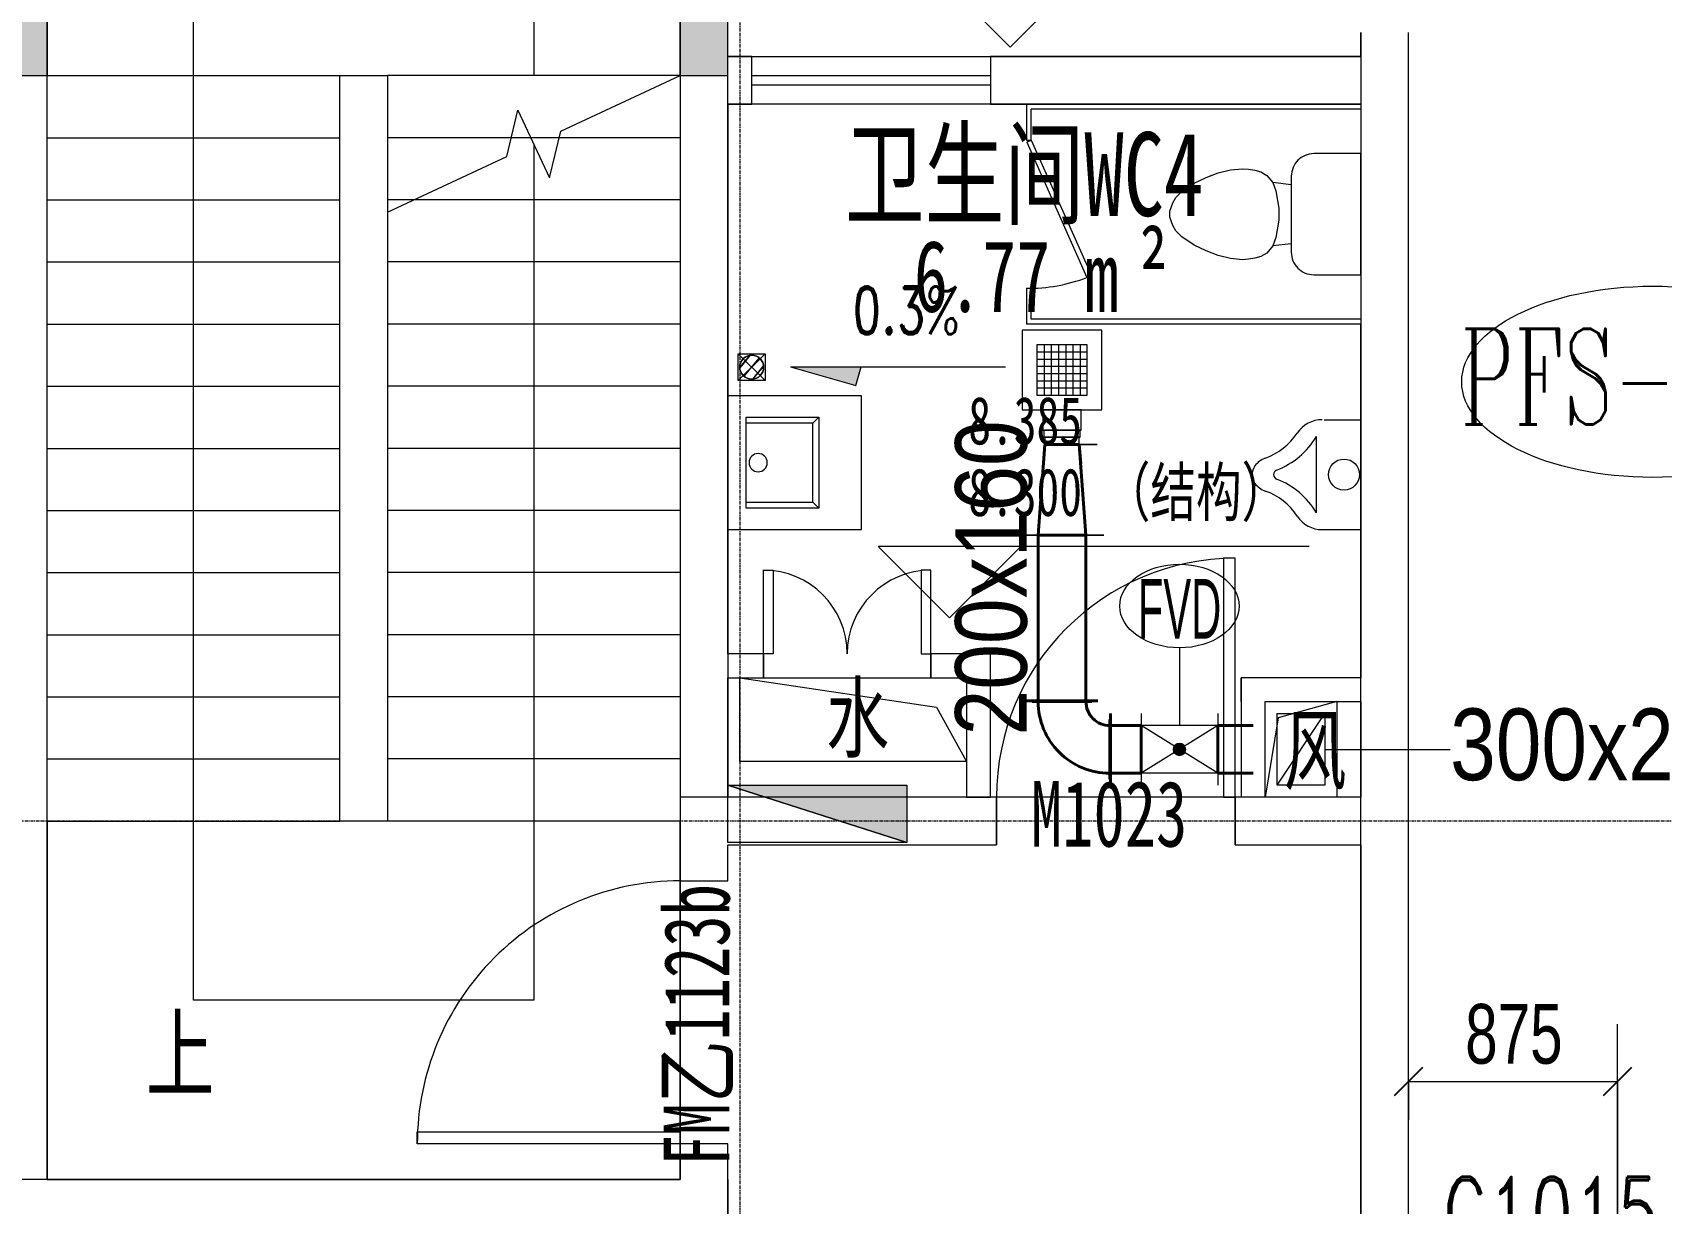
# Model space of a CAD drawing. Header units: millimetres. Extents: x 147619 to 200208, y -27981 to 8299.
# Drawn here: x 171039 to 177859, y -6250 to -1350 of the extents above; entities that cross this region are included whole.
import ezdxf

# ---------------------------------------------------------------- set-up
doc = ezdxf.new("R2010")
doc.units = ezdxf.units.MM
doc.linetypes.add('架空线', pattern=[3.97, 2.38, -1.59])
doc.linetypes.add('轴网线', pattern=[22.24, 12.7, -3.18, 3.18, -3.18])
for name, color, linetype, lineweight in [('0-1', 7, 'Continuous', 5), ('A-ANNO-DIMS', 7, 'Continuous', 5), ('A-ANNO-DIMS-100', 7, 'Continuous', 5), ('M-EQPM-IDEN', 7, 'Continuous', 5), ('M-HVAC-DUCT-IDEN', 7, 'Continuous', 5)]:
    doc.layers.add(name, color=color, linetype=linetype, lineweight=lineweight)
for name, color, linetype, lineweight, true_color in [('0-2', 7, 'Continuous', 5, 0x515151), ('A-ANNO-NOTE-1', 7, 'Continuous', 5, 0x515151), ('A-ANNO-NOTE-2', 7, 'Continuous', 5, 0x5151ff), ('A-ANNO-NOTE-3', 7, 'Continuous', 5, 0x888888), ('A-ANNO-NOTE-4', 7, 'Continuous', 5, 0xff8000), ('A-AREA-IDEN-1', 7, 'Continuous', 5, 0x515151), ('A-DETL-GENF-1', 7, 'Continuous', 5, 0xe1e1e1), ('A-DETL-GENF-2', 7, 'Continuous', 5, 0x515151), ('A-DETL-GENF-3', 7, 'Continuous', 5, 0x888888), ('A-DETL-GENF-4', 7, 'Continuous', 13, 0xff8000), ('A-DETL-GENF-5', 7, 'Continuous', 5, 0xff8000), ('A-DETL-MEDM-1', 7, 'Continuous', 5, 0x515151), ('A-DOOR-1', 7, 'Continuous', 5, 0x515151), ('A-DOOR-2', 7, 'Continuous', 5, 0x5151be), ('A-DOOR-IDEN-1', 7, 'Continuous', 5, 0x515151), ('A-FLOR-1', 7, 'Continuous', 5, 0x7f7f7f), ('A-GLAZ-2', 7, 'Continuous', 5, 0x515151), ('A-GLAZ-IDEN-1', 7, 'Continuous', 5, 0x515151), ('A-WALL-1', 7, 'Continuous', 5, 0x515151), ('G-ANNO-DIMS-1', 7, 'Continuous', 5, 0x515151), ('G-ANNO-DIMS-2', 7, 'Continuous', 5, 0x5151ff), ('I-WALL-1', 7, 'Continuous', 5, 0x515151), ('M-EQPM-1', 4, 'Continuous', 5, 0x00ffff), ('M-EQPM-IDEN-1', 3, 'Continuous', 5, 0x00ff00), ('M-HVAC-DUCT-1', 7, 'Continuous', 40, 0xff8000), ('M-HVAC-DUCT-2', 7, 'Continuous', 5, 0xff8000), ('M-HVAC-DUCT-3', 7, 'Continuous', 13, 0xff8000), ('M-HVAC-DUCT-ANNO-1', 7, 'Continuous', 5, 0xff8000), ('M-HVAC-DUCT-IDEN-1', 3, 'Continuous', 5, 0x00ff00), ('P-SANR-FIXT-1', 7, 'Continuous', 5, 0x515151), ('P-SANR-FIXT-2', 7, 'Continuous', 5, 0x5151ff), ('P-SANR-FIXT-HDLN-1', 7, 'Continuous', 5, 0x515151), ('S-GRID-1', 7, '轴网线', 5, 0x5151ff), ('S-STRS-1', 7, 'Continuous', 5, 0x515151), ('S-STRS-2', 7, '架空线', 5, 0x515151), ('S-STRS-ANNO-1', 7, 'Continuous', 5, 0x5151ff), ('S-STRS-IDEN-1', 7, 'Continuous', 5, 0x515151), ('S-STRS-MBND-1', 7, 'Continuous', 5, 0x515151)]:
    doc.layers.add(name, color=color, linetype=linetype, lineweight=lineweight, true_color=true_color)
doc.styles.add('Arial', font='arial.ttf', dxfattribs={"width": 0.7, "height": 250})
doc.styles.add('Arial Unicode MS', font='ARIALUNI.TTF', dxfattribs={"width": 0.5, "height": 250})
doc.styles.add('Complex', font='complex_.ttf', dxfattribs={"width": 0.6, "height": 400})
doc.styles.add('RomanD', font='romand__.ttf', dxfattribs={"width": 0.7, "height": 300})
doc.styles.add('RomanD_1', font='romand__.ttf', dxfattribs={"width": 0.7, "height": 200})
doc.styles.add('TJ_FangSong_Narrow_1', font='', dxfattribs={"height": 300})
doc.styles.add('仿宋', font='', dxfattribs={"width": 0.7, "height": 300})
doc.styles.add('仿宋_2', font='', dxfattribs={"width": 0.7, "height": 275})
doc.styles.add('仿宋_3', font='', dxfattribs={"width": 0.7, "height": 200})
doc.styles.add('黑体_1', font='', dxfattribs={"width": 0.7, "height": 300})
doc.styles.add('黑体_2', font='', dxfattribs={"width": 0.7, "height": 350})
doc.styles.get('TJ_FangSong_Narrow_1').set_extended_font_data('TJ_FangSong_Narrow')
doc.styles.get('仿宋').set_extended_font_data('FangSong')
doc.styles.get('仿宋_2').set_extended_font_data('FangSong')
doc.styles.get('仿宋_3').set_extended_font_data('FangSong')
doc.styles.get('黑体_1').set_extended_font_data('SimHei')
doc.styles.get('黑体_2').set_extended_font_data('SimHei')
doc.dimstyles.new('对角线-1_2_250_近', dxfattribs={"dimscale": 304.8, "dimtxt": 255.06485, "dimasz": 0.393701, "dimexe": 0.787402, "dimexo": 0.328084, "dimgap": 0, "dimtad": 1, "dimdec": 0, "dimzin": 0, "dimdsep": 46, "dimtxsty": 'Arial', "dimblk1": 'OBLIQUE', "dimblk2": 'OBLIQUE', "dimsah": 1, "dimcen": 0.09, "dimazin": 0, "dimtfac": 1, "dimtdec": 4, "dimtix": 1, "dimtmove": 0, "dimatfit": 3, "dimfxl": 1, "dimtvp": 1, "dimtolj": 1, "dimtzin": 0, "dimarcsym": 2})

# ---------------------------------------------------------------- blocks, each defined once
blk = doc.blocks.new('TJ单扇平开门 - M1023-1831567-10-003 三层空调通风平面图')
at = {"layer": 'A-DOOR-1'}
for p, q in [((500, 1100), (450, 1100)), ((450, 1100), (450, 100)), ((500, 100), (500, 1100)), ((450, 100), (500, 100))]:
    blk.add_line(p, q, dxfattribs=at)
at = {"layer": 'A-DOOR-2'}
blk.add_arc((500, 100), 1000, 90, 180, dxfattribs=at)
blk = doc.blocks.new('左右推拉窗 - C1015-1399711-10-003 三层空调通风平面图')
at = {"layer": 'A-GLAZ-2'}
for p, q in [((-490.5, -166.9), (-490.5, 33.1)), ((-490.5, 33.1), (509.5, 33.1)), ((509.5, 33.1), (509.5, -166.9)), ((-490.5, -46.9), (509.5, -46.9)), ((509.5, -86.9), (-490.5, -86.9)), ((509.5, -166.9), (-490.5, -166.9))]:
    blk.add_line(p, q, dxfattribs=at)
blk = doc.blocks.new('TJ小便器-壁挂式 - 标准-1416623-10-003 三层空调通风平面图')
at = {"layer": 'A-DETL-GENF-2'}
for p, q in [((176446.8, -2970), (176600, -2970)), ((176600, -3430), (176600, -2970)), ((176415, -3360), (176415, -3040)), ((176438.8, -3430), (176600, -3430))]:
    blk.add_line(p, q, dxfattribs=at)
blk.add_circle((176530, -3200), 65, dxfattribs=at)
for centre, radius, start, end in [((176438.8, -3095), 125, 90, 146.6103), ((176110.4, -2878.5), 268.3, 289.49398, 326.6103), ((176124.5, -2866.2), 338.5, 291.39172, 329.10651), ((176230, -3216.3), 90, 109.49398, 143.93433), ((176207.6, -3200), 62.3, 143.93433, 216.06567), ((176255.3, -3200), 20, 111.39172, 248.60828), ((176230, -3183.7), 90, 216.06567, 250.50602), ((176110.4, -3521.5), 268.3, 33.3897, 70.50602), ((176124.5, -3533.8), 338.5, 30.89349, 68.60828), ((176438.8, -3305), 125, 213.3897, 270)]:
    blk.add_arc(centre, radius, start, end, dxfattribs=at)
blk = doc.blocks.new('消火栓明装 - 消火栓明装-1644730-10-003 三层空调通风平面图')
at = {"layer": 'A-DETL-GENF-3'}
blk.add_hatch(color=256, dxfattribs=at).paths.add_polyline_path([(-375, 240), (-375, 0), (375, 0), (-105.8, 153.8)], flags=0)
at = {"layer": 'A-DETL-GENF-2'}
for p, q in [((-375, 240), (375, 240)), ((218.8, 50), (-375, 240)), ((-375, 50), (-375, 240)), ((-375, 240), (218.8, 50)), ((375, 240), (375, 50)), ((-375, 0), (-375, 50)), ((375, 0), (218.8, 50)), ((218.8, 50), (375, 0)), ((375, 50), (375, 0)), ((375, 0), (-375, 0))]:
    blk.add_line(p, q, dxfattribs=at)
blk = doc.blocks.new('TJ单扇平开门 - FMB1222b-2064251-10-003 三层空调通风平面图')
at = {"layer": 'A-DOOR-1'}
for p, q in [((500, -100), (550, -100)), ((500, -1200), (500, -100)), ((550, -100), (550, -1200)), ((550, -1200), (500, -1200))]:
    blk.add_line(p, q, dxfattribs=at)
at = {"layer": 'A-DOOR-2'}
blk.add_arc((550, -100), 1100, 180, 270, dxfattribs=at)
blk = doc.blocks.new('单个座便器隔间 - 单个座便器隔间-1855308-10-003 三层空调通风平面图')
at = {"layer": 'P-SANR-FIXT-1'}
for p, q in [((703.4, 0), (196.6, 0)), ((-10, 0), (-10, -1400)), ((10, 0), (10, -1380)), ((196.6, 0), (196.6, -196.2)), ((703.4, -196.2), (703.4, 0)), ((890, 0), (890, -1380)), ((910, 0), (910, -1400)), ((291.3, -290.9), (608.8, -290.9)), ((326.5, -290.9), (317.7, -367.7)), ((573.5, -290.9), (582.3, -367.7)), ((273, -418.5), (287.4, -393.1)), ((287.4, -393.1), (317.7, -367.7)), ((317.7, -367.7), (352.6, -355)), ((352.6, -355), (424.6, -342.3)), ((424.6, -342.3), (475.4, -342.3)), ((475.4, -342.3), (547.4, -355)), ((547.4, -355), (582.3, -367.7)), ((582.3, -367.7), (612.6, -393.1)), ((612.6, -393.1), (627, -418.5)), ((259.5, -494.7), (261.7, -469.4)), ((261.7, -469.4), (266.2, -443.9)), ((266.2, -443.9), (273, -418.5)), ((627, -418.5), (633.8, -443.9)), ((633.8, -443.9), (638.3, -469.4)), ((638.3, -469.4), (640.5, -494.7)), ((263.9, -545.3), (259.5, -494.7)), ((277.6, -596.3), (263.9, -545.3)), ((636.1, -545.3), (622.4, -596.3)), ((640.5, -494.7), (636.1, -545.3)), ((296.1, -647.1), (277.6, -596.3)), ((622.4, -596.3), (603.9, -647.1)), ((319.8, -697.9), (296.1, -647.1)), ((603.9, -647.1), (580.2, -697.9)), ((355, -748.7), (319.8, -697.9)), ((380.4, -774.1), (355, -748.7)), ((545, -748.7), (519.6, -774.1)), ((580.2, -697.9), (545, -748.7)), ((402.4, -786.8), (380.4, -774.1)), ((437.3, -799.5), (402.4, -786.8)), ((462.7, -799.5), (437.3, -799.5)), ((497.6, -786.8), (462.7, -799.5)), ((519.6, -774.1), (497.6, -786.8)), ((140, -1380), (706.4, -1127.8)), ((148.1, -1398.3), (714.5, -1146.1)), ((706.4, -1127.8), (714.5, -1146.1)), ((-10, -1400), (140, -1400)), ((140, -1380), (10, -1380)), ((148.1, -1398.3), (140, -1380)), ((140, -1400), (140, -1380)), ((890, -1380), (760, -1380)), ((760, -1400), (760, -1380)), ((760, -1400), (910, -1400))]:
    blk.add_line(p, q, dxfattribs=at)
for centre, radius, start, end in [((291.3, -196.2), 94.6, 180, 270), ((608.8, -196.2), 94.6, 270, 0), ((88.8, -1389.2), 671.3, 359.07521, 21.22957)]:
    blk.add_arc(centre, radius, start, end, dxfattribs=at)
blk = doc.blocks.new('TJ双扇平开门 - FMC0723-2632172-10-003 三层空调通风平面图')
at = {"layer": 'A-DOOR-1'}
for p, q in [((-350, 50), (-350, 400)), ((-350, 400), (-310, 400)), ((-310, 400), (-310, 50)), ((350, 400), (310, 400)), ((310, 400), (310, 50)), ((350, 50), (350, 400)), ((-310, 50), (-350, 50)), ((310, 50), (350, 50))]:
    blk.add_line(p, q, dxfattribs=at)
at = {"layer": 'A-DOOR-2'}
for centre, start, end in [((-350, 50), 0, 90), ((350, 50), 90, 180)]:
    blk.add_arc(centre, 350, start, end, dxfattribs=at)
blk = doc.blocks.new('TJ洗脸盆-矩形 - 560 mmx560 mm-1416622-10-003 三层空调通风平面图')
at = {"layer": 'P-SANR-FIXT-1'}
for p, q in [((174510, -2870), (173950, -2870)), ((173950, -2870), (173950, -3430)), ((174510, -3430), (174510, -2870)), ((174026.2, -3340.5), (174026.2, -2959.5)), ((174026.2, -2959.5), (174331.2, -2959.5)), ((174305.8, -2984.9), (174026.2, -2984.9)), ((174305.8, -2984.9), (174331.2, -2959.5)), ((174305.8, -3315.1), (174305.8, -2984.9)), ((174331.2, -2959.5), (174331.2, -3340.5)), ((174026.2, -3315.1), (174305.8, -3315.1)), ((174331.2, -3340.5), (174026.2, -3340.5)), ((174331.2, -3340.5), (174305.8, -3315.1)), ((173950, -3430), (174510, -3430))]:
    blk.add_line(p, q, dxfattribs=at)
for start, end in [(90, 270), (270, 90)]:
    blk.add_arc((174077, -3150), 38.1, start, end, dxfattribs=at)
blk = doc.blocks.new('TJ地漏 - TJ卫生间地漏-1319683-10-003 三层空调通风平面图')
at = {"layer": 'P-SANR-FIXT-1'}
for start, end in [(90, 270), (270, 90)]:
    blk.add_arc((0, 0), 50, start, end, dxfattribs=at)
at = {"layer": 'P-SANR-FIXT-2'}
for p, q in [((-9.5, 49.1), (-50, -0.2)), ((-6.9, 49.5), (-49.9, -2.9)), ((30.8, 39.4), (-32.6, -37.9)), ((49.5, 6.9), (2.9, -49.9)), ((49.8, 4.5), (5.3, -49.7))]:
    blk.add_line(p, q, dxfattribs=at)
blk.add_circle((0, 0), 50, dxfattribs=at)
at = {"layer": 'P-SANR-FIXT-HDLN-1'}
for p, q in [((-56, 56), (56, -56)), ((56, 56), (-56, -56)), ((-56, -56), (-56, 56)), ((-56, 56), (56, 56)), ((56, 56), (56, -56)), ((56, -56), (-56, -56))]:
    blk.add_line(p, q, dxfattribs=at)
blk = doc.blocks.new('高程点 - 相对高程点-103621-10-003 三层空调通风平面图')
at = {"layer": 'G-ANNO-DIMS-2'}
for p, q in [((15.062, 2.987), (-2.987, 2.987)), ((0, 0), (-2.987, 2.987)), ((0, 0), (2.987, 2.987))]:
    blk.add_line(p, q, dxfattribs=at)
blk = doc.blocks.new('TJ符号_排水箭头_小 - 排水箭头 小-2094122-10-003 三层空调通风平面图')
at = {"layer": 'A-ANNO-NOTE-3'}
blk.add_hatch(color=256, dxfattribs=at).paths.add_polyline_path([(2.73, -0.78), (0, 0), (2.953, 0)], flags=0)
at = {"layer": 'A-ANNO-NOTE-2'}
for p, q in [((0, 0), (2.73, -0.78)), ((0, 0), (9, 0)), ((2.73, -0.78), (2.953, 0))]:
    blk.add_line(p, q, dxfattribs=at)
blk = doc.blocks.new('YXQH_AR_B9-20_rvt-1-10-003 三层空调通风平面图')
at = {"layer": 'A-DETL-GENF-1'}
h = blk.add_hatch(color=256, dxfattribs=at)
h.paths.add_polyline_path([(182450, -17650), (182950, -17650), (182950, -17150), (182450, -17150)], flags=0)
h.paths.add_polyline_path([(165465.9, -17650), (165600, -17650), (165600, -17050), (165000, -17050), (165000, -17650), (165200, -17650)], flags=0)
h.paths.add_polyline_path([(159500, -17650), (159500, -17200), (159050, -17200), (159050, -17525), (159056, -17525), (159056, -17575), (159050, -17575), (159050, -17650), (159250, -17650)], flags=0)
h.paths.add_polyline_path([(174300, -17650), (174300, -17050), (173700, -17050), (173700, -17650), (174078.7, -17650)], flags=0)
h.paths.add_polyline_path([(170970.6, -9250), (171250, -9250), (171250, -8750), (170750, -8750), (170750, -9250), (170900, -9250)], flags=0)
h.paths.add_polyline_path([(176800, -9050), (176800, -8500), (176300, -8500), (176300, -9050), (176600, -9050)], flags=0)
h.paths.add_polyline_path([(165000, -9000), (165500, -9000), (165500, -8500), (165000, -8500)], flags=0)
h.paths.add_polyline_path([(182691.5, -8950), (182950, -8950), (182950, -8450), (182450, -8450), (182450, -8950)], flags=0)
h.paths.add_polyline_path([(156425, -8950), (156425, -8946), (156475, -8946), (156475, -8950), (156850, -8950), (156850, -8450), (156350, -8450), (156350, -8950)], flags=0)
h.paths.add_polyline_path([(182791.4, -7000), (182950, -7000), (182950, -6500), (182550, -6500.7), (182550, -7000), (182750, -7000)], flags=0)
h.paths.add_polyline_path([(168050, -1530), (168250, -1530), (168250, -1130), (168050, -1130), (168050, -1450)], flags=0)
h.paths.add_polyline_path([(170900, -1530), (171100, -1530), (171100, -1130), (170900, -1130)], flags=0)
h.paths.add_polyline_path([(173750, -1530), (173950, -1530), (173950, -1130), (173750, -1130), (173750, -1450)], flags=0)
h.paths.add_polyline_path([(176400, -350), (176800, -350), (176800, 250), (176200, 250), (176200, -350), (176231.9, -350)], flags=0)
h.paths.add_polyline_path([(165400, -250), (165500, -250), (165500, 250), (165000, 250), (165000, -250), (165240, -250)], flags=0)
h.paths.add_polyline_path([(156408.8, -250), (156850, -250), (156850, 250), (156350, 250), (156350, -250)], flags=0)
h.paths.add_polyline_path([(171093.6, -150), (171100, -150), (171100, 250), (170900, 250), (170900, -150)], flags=0)
h.paths.add_polyline_path([(173750, -150), (173950, -150), (173950, 250), (173750, 250), (173750, 50)], flags=0)
h.paths.add_polyline_path([(168226.5, -150), (168250, -150), (168250, 250), (168050, 250), (168050, -150), (168223.3, -150)], flags=0)
at = {"layer": '0-2'}
for p, q in [((174000, -4050), (174824, -4172.6)), ((176500, -4150), (176255, -4217.6)), ((174824, -4172.6), (174950, -4400)), ((176255, -4217.6), (176200, -4550))]:
    blk.add_line(p, q, dxfattribs=at)
at = {"layer": 'A-DETL-MEDM-1'}
for p, q in [((173950, -1450), (173950, -1130)), ((173950, -1530), (173950, -1450)), ((170900, -1530), (171100, -1530)), ((173750, -1530), (173950, -1530))]:
    blk.add_line(p, q, dxfattribs=at)
at = {"layer": 'A-FLOR-1'}
for p, q in [((176600, -1450), (176600, -1350)), ((173950, -1450), (174050, -1450)), ((175050, -1450), (176600, -1450)), ((173950, -1650), (173950, -2870)), ((174050, -1650), (173950, -1650)), ((175200, -1650), (175050, -1650)), ((176600, -1650), (175200, -1650)), ((176600, -4050), (176600, -2570)), ((173950, -2870), (173950, -3430)), ((173950, -3430), (173950, -3950)), ((173950, -3950), (173950, -4050)), ((173950, -4050), (173950, -4500)), ((174000, -4400), (174000, -4050)), ((174000, -4050), (174100, -4050)), ((174100, -4050), (174800, -4050)), ((174800, -4050), (174950, -4050)), ((174950, -4050), (174950, -4400)), ((176600, -4150), (176600, -4050)), ((176200, -4550), (176200, -4150)), ((176200, -4150), (176500, -4150)), ((176500, -4150), (176500, -4550)), ((176600, -4550), (176600, -4150)), ((174950, -4400), (174000, -4400)), ((173950, -4500), (173950, -4550)), ((173950, -4550), (173750, -4550)), ((173750, -4550), (173750, -4900)), ((174950, -4550), (174700, -4550)), ((175050, -4550), (174950, -4550)), ((175075, -4550), (175050, -4550)), ((176025, -4550), (175075, -4550)), ((176100, -4550), (176025, -4550)), ((176200, -4550), (176100, -4550)), ((176600, -4550), (176200, -4550)), ((176600, -4750), (176600, -4550)), ((176600, -7000), (176600, -4750)), ((173750, -4900), (173750, -5950)), ((173750, -5950), (173750, -6150)), ((171100, -6150), (170900, -6150)), ((173750, -6150), (171100, -6150))]:
    blk.add_line(p, q, dxfattribs=at)
at = {"layer": 'A-WALL-1'}
for p, q in [((171100, -6150), (171100, 50)), ((173750, 50), (173750, -4900)), ((173950, -1450), (173950, 50)), ((173950, -1450), (173950, 50)), ((176600, -1350), (176600, -1450)), ((176600, -1350), (176600, -1450)), ((176800, -6800), (176800, -1350)), ((176800, -6500), (176800, -1350)), ((173950, -1650), (173950, -1450)), ((174050, -1450), (173950, -1450)), ((176600, -1450), (175050, -1450)), ((175050, -1450), (175050, -1650)), ((176600, -1450), (176600, -1650)), ((171100, -4650), (171100, -1530)), ((173750, -1530), (173750, -4900)), ((173950, -3950), (173950, -1650)), ((173950, -2870), (173950, -1650)), ((173950, -1650), (174050, -1650)), ((175050, -1650), (176600, -1650)), ((176600, -1650), (176600, -4050)), ((176600, -2570), (176600, -4050)), ((173950, -3430), (173950, -2870)), ((173950, -3950), (173950, -3430)), ((174100, -3950), (173950, -3950)), ((173950, -3950), (173950, -4050)), ((174100, -4050), (174100, -3950)), ((174950, -3950), (174800, -3950)), ((174800, -3950), (174800, -4050)), ((175050, -3950), (174950, -3950)), ((175050, -4550), (175050, -3950)), ((173950, -4550), (173950, -4050)), ((173950, -4500), (173950, -4050)), ((173950, -4050), (174100, -4050)), ((174800, -4050), (174950, -4050)), ((174950, -4050), (174950, -4550)), ((176600, -4050), (176100, -4050)), ((176100, -4050), (176100, -4150)), ((176600, -4050), (176100, -4050)), ((176100, -4150), (176100, -4050)), ((176100, -4150), (176100, -4550)), ((176100, -4150), (176100, -4550)), ((176200, -4150), (176600, -4150)), ((176200, -4150), (176600, -4150)), ((176200, -4550), (176200, -4150)), ((176200, -4550), (176200, -4150)), ((176600, -4150), (176600, -4550)), ((176600, -4150), (176600, -4550)), ((173950, -4550), (173950, -4500)), ((174950, -4550), (173950, -4550)), ((174950, -4550), (174700, -4550)), ((174950, -4550), (175050, -4550)), ((175075, -4550), (175050, -4550)), ((175075, -4550), (175050, -4550)), ((175075, -4750), (175075, -4550)), ((175075, -4550), (175075, -4750)), ((176100, -4550), (176075, -4550)), ((176075, -4550), (176075, -4750)), ((176100, -4550), (176075, -4550)), ((176075, -4750), (176075, -4550)), ((176600, -4550), (176200, -4550)), ((176600, -4550), (176200, -4550)), ((171100, -6150), (171100, -4650)), ((173950, -4900), (173950, -4750)), ((173950, -4900), (173950, -4750)), ((173950, -4750), (175075, -4750)), ((173950, -4750), (175075, -4750)), ((176075, -4750), (176600, -4750)), ((176075, -4750), (176600, -4750)), ((176600, -4750), (176600, -7100)), ((176600, -4750), (176600, -7100)), ((173750, -4900), (173950, -4900)), ((173750, -4900), (173950, -4900)), ((173950, -6000), (173750, -6000)), ((173750, -6000), (173750, -6150)), ((173950, -6000), (173750, -6000)), ((173750, -6000), (173750, -6150)), ((173950, -6150), (173950, -6000)), ((173950, -6150), (173950, -6000)), ((173750, -6150), (171100, -6150)), ((173750, -6150), (171100, -6150)), ((173950, -6350), (173950, -6150)), ((173950, -6150), (173950, -6350))]:
    blk.add_line(p, q, dxfattribs=at)
at = {"layer": 'I-WALL-1'}
for p, q in [((174100, -3950), (173950, -3950)), ((174100, -3950), (174100, -4050)), ((174800, -4050), (174800, -3950)), ((174950, -3950), (174800, -3950)), ((174950, -3950), (175050, -3950)), ((175050, -4550), (175050, -3950)), ((173950, -4050), (174100, -4050)), ((174800, -4050), (174950, -4050)), ((174950, -4050), (174950, -4550))]:
    blk.add_line(p, q, dxfattribs=at)
at = {"layer": 'S-GRID-1'}
for p, q in [((174000, 7499.5), (174000, -27181.2)), ((199020.5, -4650), (148552.6, -4650))]:
    blk.add_line(p, q, dxfattribs=at)
at = {"layer": 'S-STRS-1'}
for p, q in [((171100, 50), (171100, -1530)), ((173750, -1530), (173750, 50)), ((171100, -1530), (172325, -1530)), ((171100, -1790), (171100, -1530)), ((171100, -1790), (171100, -1530)), ((172325, -1530), (172525, -1530)), ((172325, -1790), (172325, -1530)), ((173750, -1530), (172525, -1530)), ((172525, -1530), (172525, -1790)), ((173750, -1530), (173750, -1790)), ((171100, -2050), (171100, -1790)), ((171100, -2050), (171100, -1790)), ((171100, -1790), (172325, -1790)), ((172325, -2050), (172325, -1790)), ((172525, -1790), (172525, -2050)), ((173043.3, -1790), (172525, -1790)), ((173125.6, -1790), (173043.3, -1790)), ((173244.2, -1790), (173125.6, -1790)), ((173750, -1790), (173244.2, -1790)), ((173750, -1790), (173750, -2050)), ((171100, -2310), (171100, -2050)), ((171100, -2310), (171100, -2050)), ((171100, -2050), (172325, -2050)), ((172325, -2310), (172325, -2050)), ((172525, -2050), (172525, -2101.2)), ((172634.9, -2050), (172525, -2050)), ((172525, -2101.2), (172525, -2310)), ((173750, -2050), (172634.9, -2050)), ((173750, -2050), (173750, -2310)), ((171100, -2570), (171100, -2310)), ((171100, -2570), (171100, -2310)), ((171100, -2310), (172325, -2310)), ((172325, -2570), (172325, -2310)), ((172525, -2310), (172525, -2570)), ((173750, -2310), (172525, -2310)), ((173750, -2310), (173750, -2570)), ((171100, -2830), (171100, -2570)), ((171100, -2830), (171100, -2570)), ((171100, -2570), (172325, -2570)), ((172325, -2830), (172325, -2570)), ((172525, -2570), (172525, -2830)), ((173750, -2570), (172525, -2570)), ((173750, -2570), (173750, -2830)), ((171100, -3090), (171100, -2830)), ((171100, -3090), (171100, -2830)), ((171100, -2830), (172325, -2830)), ((172325, -3090), (172325, -2830)), ((172525, -2830), (172525, -3090)), ((173750, -2830), (172525, -2830)), ((173750, -2830), (173750, -3090)), ((171100, -3350), (171100, -3090)), ((171100, -3350), (171100, -3090)), ((171100, -3090), (172325, -3090)), ((172325, -3350), (172325, -3090)), ((172525, -3090), (172525, -3350)), ((173750, -3090), (172525, -3090)), ((173750, -3090), (173750, -3350)), ((171100, -3610), (171100, -3350)), ((171100, -3610), (171100, -3350)), ((171100, -3350), (172325, -3350)), ((172325, -3610), (172325, -3350)), ((172525, -3350), (172525, -3610)), ((173750, -3350), (172525, -3350)), ((173750, -3350), (173750, -3610)), ((171100, -3870), (171100, -3610)), ((171100, -3870), (171100, -3610)), ((171100, -3610), (172325, -3610)), ((172325, -3870), (172325, -3610)), ((172525, -3610), (172525, -3870)), ((173750, -3610), (172525, -3610)), ((173750, -3610), (173750, -3870)), ((171100, -4130), (171100, -3870)), ((171100, -4130), (171100, -3870)), ((171100, -3870), (172325, -3870)), ((172325, -4130), (172325, -3870)), ((172525, -3870), (172525, -4130)), ((173750, -3870), (172525, -3870)), ((173750, -3870), (173750, -4130)), ((171100, -4390), (171100, -4130)), ((171100, -4390), (171100, -4130)), ((171100, -4130), (172325, -4130)), ((172325, -4390), (172325, -4130)), ((172525, -4130), (172525, -4390)), ((173750, -4130), (172525, -4130)), ((173750, -4130), (173750, -4390)), ((171100, -4650), (171100, -4390)), ((171100, -4650), (171100, -4390)), ((171100, -4390), (172325, -4390)), ((172325, -4650), (172325, -4390)), ((172525, -4390), (172525, -4650)), ((173750, -4390), (172525, -4390)), ((173750, -4390), (173750, -4650)), ((171100, -4650), (171100, -6150)), ((171100, -4650), (172325, -4650)), ((172525, -4650), (172325, -4650)), ((173750, -4650), (172525, -4650)), ((173750, -4900), (173750, -4650)), ((173750, -5950), (173750, -4900)), ((173750, -6150), (173750, -5950)), ((171100, -6150), (173750, -6150))]:
    blk.add_line(p, q, dxfattribs=at)
at = {"layer": 'S-STRS-2'}
for p, q in [((173750, -1530), (172525, -1530)), ((171100, -1790), (172325, -1790)), ((173043.3, -1790), (172525, -1790)), ((173125.6, -1790), (173043.3, -1790)), ((173244.2, -1790), (173125.6, -1790)), ((173750, -1790), (173244.2, -1790)), ((171100, -2050), (172325, -2050)), ((172634.9, -2050), (172525, -2050)), ((173750, -2050), (172634.9, -2050)), ((171100, -2310), (172325, -2310)), ((173750, -2310), (172525, -2310)), ((171100, -2570), (172325, -2570)), ((173750, -2570), (172525, -2570)), ((171100, -2830), (172325, -2830)), ((173750, -2830), (172525, -2830)), ((171100, -3090), (172325, -3090)), ((173750, -3090), (172525, -3090)), ((171100, -3350), (172325, -3350)), ((173750, -3350), (172525, -3350)), ((171100, -3610), (172325, -3610)), ((173750, -3610), (172525, -3610)), ((171100, -3870), (172325, -3870)), ((173750, -3870), (172525, -3870)), ((171100, -4130), (172325, -4130)), ((173750, -4130), (172525, -4130)), ((171100, -4390), (172325, -4390)), ((173750, -4390), (172525, -4390)), ((171100, -4650), (172325, -4650))]:
    blk.add_line(p, q, dxfattribs=at)
at = {"layer": 'S-STRS-ANNO-1'}
for p, q in [((171712.5, -1530), (171712.5, -740)), ((173137.5, -740), (173137.5, -1530)), ((171712.5, -1790), (171712.5, -1530)), ((171712.5, -2050), (171712.5, -1790)), ((173137.5, -1815.6), (173137.5, -2050)), ((171712.5, -2310), (171712.5, -2050)), ((173137.5, -2050), (173137.5, -2310)), ((171712.5, -2570), (171712.5, -2310)), ((173137.5, -2310), (173137.5, -2570)), ((171712.5, -2830), (171712.5, -2570)), ((173137.5, -2570), (173137.5, -2830)), ((171712.5, -3090), (171712.5, -2830)), ((173137.5, -2830), (173137.5, -3090)), ((171712.5, -3350), (171712.5, -3090)), ((173137.5, -3090), (173137.5, -3350)), ((171712.5, -3610), (171712.5, -3350)), ((173137.5, -3350), (173137.5, -3610)), ((171712.5, -3870), (171712.5, -3610)), ((173137.5, -3610), (173137.5, -3870)), ((171712.5, -4130), (171712.5, -3870)), ((173137.5, -3870), (173137.5, -4130)), ((171712.5, -4390), (171712.5, -4130)), ((173137.5, -4130), (173137.5, -4390)), ((171712.5, -4650), (171712.5, -4390)), ((173137.5, -4390), (173137.5, -4650)), ((171712.5, -5400), (171712.5, -4650)), ((173137.5, -4650), (173137.5, -5400)), ((173137.5, -5400), (171712.5, -5400))]:
    blk.add_line(p, q, dxfattribs=at)
at = {"layer": 'S-STRS-MBND-1'}
for p, q in [((173250.8, -1762.8), (173750, -1530)), ((173024.2, -1868.4), (173071.5, -1674)), ((173071.5, -1674), (173203.5, -1957.2)), ((173203.5, -1957.2), (173250.8, -1762.8)), ((172525, -2101.2), (173024.2, -1868.4))]:
    blk.add_line(p, q, dxfattribs=at)
at = {"layer": '0-2'}
for name, p, xscale, yscale, zscale in [('高程点 - 相对高程点-103621-10-003 三层空调通风平面图', (175132.3, -1411.1), 99.99999999999993, 99.99999999999993, 99.99999999999993), ('TJ符号_排水箭头_小 - 排水箭头 小-2094122-10-003 三层空调通风平面图', (174212.6, -2748.4), 100, 100, 100), ('高程点 - 相对高程点-103621-10-003 三层空调通风平面图', (174877.9, -3798.8), 99.99999999999993, 99.99999999999993, 99.99999999999993)]:
    blk.add_blockref(name, p, dxfattribs=dict(at, xscale=xscale, yscale=yscale, zscale=zscale))
for name, p in [('左右推拉窗 - C1015-1399711-10-003 三层空调通风平面图', (174540.5, -1483.1)), ('TJ地漏 - TJ卫生间地漏-1319683-10-003 三层空调通风平面图', (174050, -2750)), ('TJ洗脸盆-矩形 - 560 mmx560 mm-1416622-10-003 三层空调通风平面图', (0, 0)), ('TJ小便器-壁挂式 - 标准-1416623-10-003 三层空调通风平面图', (0, 0)), ('TJ双扇平开门 - FMC0723-2632172-10-003 三层空调通风平面图', (174450, -4000)), ('TJ单扇平开门 - M1023-1831567-10-003 三层空调通风平面图', (175575, -4650))]:
    blk.add_blockref(name, p, dxfattribs=at)
for name, p, rotation in [('单个座便器隔间 - 单个座便器隔间-1855308-10-003 三层空调通风平面图', (176600, -1660), 270.0000000000002), ('消火栓明装 - 消火栓明装-1644730-10-003 三层空调通风平面图', (174325, -4500), 180), ('TJ单扇平开门 - FMB1222b-2064251-10-003 三层空调通风平面图', (173850, -5450), 270)]:
    blk.add_blockref(name, p, dxfattribs=dict(at, rotation=rotation))
at = {"layer": 'A-ANNO-NOTE-1', "insert": (174472.5, -2412.7), "char_height": 200, "width": 611.688, "attachment_point": 1, "style": 'RomanD_1'}
blk.add_mtext('0.3%', dxfattribs=at)
at = {"layer": 'A-AREA-IDEN-1', "attachment_point": 1}
for s, insert, char_height, width, style in [('卫生间WC4', (174439.5, -1767.1), 350, 1969.746, '黑体_2'), ('\\f黑体|b0|i0|c134|p49|;\\W.7;²', (175673.6, -2218.9), 300, 123.46, '黑体_1'), ('6.77 m', (174729, -2218.9), 300, 1144.81, '黑体_1'), ('\\f仿宋|b0|i0|c134|p49|;\\W.7;水', (174362.5, -4079.8), 275, 347.932, '仿宋_2'), ('\\f仿宋|b0|i0|c134|p49|;\\W.7;风', (176277.6, -4215.4), 275, 347.932, '仿宋_2')]:
    blk.add_mtext(s, dxfattribs=dict(at, insert=insert, char_height=char_height, width=width, style=style))
at = {"layer": 'A-DOOR-IDEN-1', "insert": (175219.1, -4481.8), "char_height": 275, "width": 869.831, "attachment_point": 1, "style": '仿宋_2'}
blk.add_mtext('M1023', dxfattribs=at)
at = {"layer": 'A-DOOR-IDEN-1', "insert": (173681.8, -6092.9), "char_height": 275, "width": 1565.696, "attachment_point": 1, "rotation": 90, "style": '仿宋_2'}
blk.add_mtext('FM乙1123b', dxfattribs=at)
at = {"layer": 'A-GLAZ-IDEN-1', "insert": (176942, -6139.1), "char_height": 300, "width": 1217.763, "attachment_point": 1, "style": 'RomanD'}
blk.add_mtext('C1015', dxfattribs=at)
at = {"layer": 'G-ANNO-DIMS-1', "insert": (174956.9, -2873.6), "char_height": 200, "width": 1730.384, "attachment_point": 1, "line_spacing_factor": 0.898273, "style": '仿宋_3'}
blk.add_mtext('8.385\\P8.300 （结构）', dxfattribs=at)
at = {"layer": 'S-STRS-IDEN-1', "insert": (171513.5, -5473.1), "char_height": 300, "width": 377.275, "attachment_point": 1, "line_spacing_factor": 0.898273, "style": '仿宋'}
blk.add_mtext('\\f仿宋|b0|i0|c134|p49|;\\W.7;上', dxfattribs=at)
blk = doc.blocks.new('M_VD吊顶导管式风机 - PFS-410-2516315-10-003 三层空调通风平面图')
at = {"layer": 'M-EQPM-1'}
for p, q in [((167, 167), (-167, 167)), ((-167, 167), (-167, -167)), ((167, -167), (167, 167)), ((105.5, 105.5), (-105.5, 105.5)), ((-105.5, 105.5), (-105.5, -105.5)), ((-105.5, 75.4), (105.5, 75.4)), ((-75.4, -105.5), (-75.4, 105.5)), ((-45.2, -105.5), (-45.2, 105.5)), ((-15.1, -105.5), (-15.1, 105.5)), ((15.1, -105.5), (15.1, 105.5)), ((45.2, -105.5), (45.2, 105.5)), ((75.4, -105.5), (75.4, 105.5)), ((105.5, -105.5), (105.5, 105.5)), ((252, 80), (167, 80)), ((167, 80), (167, -80)), ((252, -80), (252, 80)), ((282, 76), (252, 76)), ((252, 76), (252, -76)), ((282, -76), (282, 76)), ((312, 72), (282, 72)), ((282, 72), (282, -72)), ((-105.5, 45.2), (105.5, 45.2)), ((-105.5, 15.1), (105.5, 15.1)), ((-105.5, -15.1), (105.5, -15.1)), ((-105.5, -45.2), (105.5, -45.2)), ((-105.5, -75.4), (105.5, -75.4)), ((-105.5, -105.5), (105.5, -105.5)), ((167, -80), (252, -80)), ((252, -76), (282, -76)), ((282, -72), (312, -72)), ((-167, -167), (167, -167))]:
    blk.add_line(p, q, dxfattribs=at)
blk = doc.blocks.new('过渡件_天圆地方_长度 - 45 度-2492520-10-003 三层空调通风平面图')
at = {"layer": 'M-HVAC-DUCT-1'}
for p, q in [((380, 72), (0, 100)), ((0, -100), (0, 100)), ((300.6, 77.9), (380, 72)), ((380, 72), (380, 0)), ((380, 0), (380, -72)), ((0, -100), (380, -72)), ((380, -72), (299.8, -77.9))]:
    blk.add_line(p, q, dxfattribs=at)
at = {"layer": 'M-HVAC-DUCT-2'}
for p, q in [((0, 175), (0, 100)), ((0, -175), (0, 175)), ((380, -147), (380, 72.1)), ((0, -100), (0, -175)), ((380, -72.1), (380, -147))]:
    blk.add_line(p, q, dxfattribs=at)
blk = doc.blocks.new('弯头_矩形弯头_弧形_法兰 - 1_0 W-2492521-10-003 三层空调通风平面图')
at = {"layer": 'M-HVAC-DUCT-1'}
for p, q in [((-203, 150), (-203, 125)), ((-203, -150), (-203, 150)), ((-203, -125), (-203, 125)), ((-203, 125), (-200, 125)), ((-200, 125), (-200, -125)), ((-203, -125), (-203, -150)), ((-200, -125), (-203, -125)), ((-150, -203), (-125, -203)), ((150, -203), (-150, -203)), ((-125, -200), (125, -200)), ((-125, -203), (-125, -200)), ((125, -203), (-125, -203)), ((125, -200), (125, -203)), ((125, -203), (150, -203))]:
    blk.add_line(p, q, dxfattribs=at)
for radius in [300, 100]:
    blk.add_arc((-200, -200), radius, 360, 90, dxfattribs=at)
blk = doc.blocks.new('防火阀_70_-矩形 - FVD-2517553-10-003 三层空调通风平面图')
at = {"layer": 'A-DETL-GENF-4'}
blk.add_hatch(color=256, dxfattribs=at).paths.add_polyline_path([(0, 25), (-6.5, 24.1), (-12.5, 21.7), (-17.7, 17.7), (-21.7, 12.5), (-24.1, 6.5), (-25, 0), (-24.1, -6.5), (-21.7, -12.5), (-17.7, -17.7), (-12.5, -21.7), (-6.5, -24.1), (0, -25), (6.5, -24.1), (12.5, -21.7), (17.7, -17.7), (21.7, -12.5), (24.1, -6.5), (25, 0), (24.1, 6.5), (21.7, 12.5), (17.7, 17.7), (12.5, 21.7), (6.5, 24.1)], flags=0)
at = {"layer": 'A-DETL-GENF-5'}
for p, q in [((-160, -150), (-160, 150)), ((160, -150), (160, 150)), ((-160, 100), (160, -100)), ((-160, -100), (160, 100)), ((-160, 100), (160, 100)), ((-160, -100), (160, -100))]:
    blk.add_line(p, q, dxfattribs=at)
blk.add_circle((0, 0), 25, dxfattribs=at)
for start, end in [(0, 180), (180, 0)]:
    blk.add_arc((0, 0), 25, start, end, dxfattribs=at)
at = {"layer": 'M-HVAC-DUCT-3'}
blk.add_line((0, -425), (0, -100), dxfattribs=at)
blk = doc.blocks.new('TJ_设备标注-样式二 - 封闭式-586405-10-003 三层空调通风平面图')
at = {"layer": 'M-EQPM-IDEN'}
blk.add_ellipse((0.458, 0.2), major_axis=(-8, 0), ratio=0.5, dxfattribs=at)
blk = doc.blocks.new('DIMBLOCK22-10-003 三层空调通风平面图')
at = {"layer": 'A-ANNO-DIMS-100'}
for p, q in [((176800, -5900), (176800, -5499.7)), ((177675, -6696.8), (177675, -5499.7)), ((176800, -5739.7), (177675, -5739.7)), ((176800, -5739.7), (176800, -5900)), ((177675, -5739.7), (177675, -6696.8))]:
    blk.add_line(p, q, dxfattribs=at)
at = {"layer": 'A-ANNO-DIMS-100', "lineweight": 25}
for p, q in [((176800, -5739.7), (176860, -5679.7)), ((177675, -5739.7), (177735, -5679.7)), ((176800, -5739.7), (176740, -5799.7)), ((177675, -5739.7), (177615, -5799.7))]:
    blk.add_line(p, q, dxfattribs=at)
at = {"layer": 'A-ANNO-DIMS-100', "color": 0, "insert": (177037.4, -5415.2), "char_height": 250, "width": 480.307, "attachment_point": 1, "line_spacing_factor": 0.941778, "style": 'Arial'}
blk.add_mtext('875', dxfattribs=at)
blk = doc.blocks.new('_Oblique')
at = {"color": 0, "linetype": 'ByBlock', "lineweight": -2}
blk.add_line((-0.5, -0.5), (0.5, 0.5), dxfattribs=at)

msp = doc.modelspace()

# ---------------------------------------------------------------- linework, layer by layer
at = {"layer": 'A-ANNO-NOTE-4'}
msp.add_ellipse((175841.1, -3750), major_axis=(250, 0), ratio=0.7, dxfattribs=at)
at = {"layer": 'M-HVAC-DUCT-1'}
for p, q in [((175249.6, -3453.8), (175449.6, -3453.8)), ((175249.6, -4147), (175249.6, -3453.8)), ((175449.6, -4147), (175449.6, -3453.8)), ((175681.1, -4250), (175552.6, -4250)), ((175681.1, -4250), (175681.1, -4450)), ((176001.1, -4450), (176001.1, -4250)), ((176149.6, -4250), (176001.1, -4250)), ((175681.1, -4450), (175552.6, -4450)), ((176149.6, -4450), (176001.1, -4450))]:
    msp.add_line(p, q, dxfattribs=at)
at = {"layer": 'M-HVAC-DUCT-ANNO-1'}
for p, q in [((176249.6, -4500), (176449.6, -4200)), ((176249.6, -4200), (176449.6, -4200)), ((176249.6, -4500), (176249.6, -4200)), ((176449.6, -4200), (176449.6, -4500)), ((176449.6, -4500), (176249.6, -4500))]:
    msp.add_line(p, q, dxfattribs=at)
at = {"layer": 'M-HVAC-DUCT-IDEN'}
msp.add_line((176449.6, -4350), (176974.3, -4350), dxfattribs=at)

# ---------------------------------------------------------------- block references
at = {"layer": '0-1'}
msp.add_blockref('YXQH_AR_B9-20_rvt-1-10-003 三层空调通风平面图', (0, 0), dxfattribs=at)
at = {"layer": 'M-EQPM-1', "rotation": 270.0000000000003}
msp.add_blockref('M_VD吊顶导管式风机 - PFS-410-2516315-10-003 三层空调通风平面图', (175349.6, -2761.8), dxfattribs=at)
at = {"layer": 'M-EQPM-IDEN', "xscale": 99.99999999999993, "yscale": 99.99999999999993, "zscale": 99.99999999999993}
msp.add_blockref('TJ_设备标注-样式二 - 封闭式-586405-10-003 三层空调通风平面图', (177777.2, -2831.4), dxfattribs=at)
at = {"layer": 'M-HVAC-DUCT-1'}
for name, p, rotation in [('过渡件_天圆地方_长度 - 45 度-2492520-10-003 三层空调通风平面图', (175349.6, -3453.8), 90.00000000000018), ('弯头_矩形弯头_弧形_法兰 - 1_0 W-2492521-10-003 三层空调通风平面图', (175349.6, -4350), 180)]:
    msp.add_blockref(name, p, dxfattribs=dict(at, rotation=rotation))
at = {"layer": 'M-HVAC-DUCT-3', "rotation": 180}
msp.add_blockref('防火阀_70_-矩形 - FVD-2517553-10-003 三层空调通风平面图', (175841.1, -4350), dxfattribs=at)

# ---------------------------------------------------------------- texts
at = {"layer": 'A-ANNO-NOTE-4', "insert": (175666.8, -3636.5), "char_height": 250, "width": 420.886, "attachment_point": 1, "style": 'Arial Unicode MS'}
msp.add_mtext('FVD', dxfattribs=at)
at = {"layer": 'M-EQPM-IDEN-1', "insert": (177018, -2589.5), "char_height": 400, "width": 1962.531, "attachment_point": 1, "style": 'Complex'}
msp.add_mtext('PFS-410', dxfattribs=at)
at = {"layer": 'M-HVAC-DUCT-IDEN-1', "insert": (174902, -4291.3), "char_height": 300, "width": 1226.582, "attachment_point": 1, "rotation": 90, "style": 'TJ_FangSong_Narrow_1'}
msp.add_mtext('200x160', dxfattribs=at)
at = {"layer": 'M-HVAC-DUCT-IDEN-1', "insert": (176974.3, -4178.8), "char_height": 300, "width": 1242.616, "attachment_point": 1, "style": 'TJ_FangSong_Narrow_1'}
msp.add_mtext('300x200', dxfattribs=at)

# ---------------------------------------------------------------- dimensions: what is measured, and where the dimension line sits
at = {"layer": 'A-ANNO-DIMS'}
dim = msp.add_linear_dim(base=(177675, -5739.7), p1=(176800, -6000), p2=(177675, -6796.8), dimstyle='对角线-1_2_250_近', override={"dimpost": '<>', "dimfxl": 1183.450498}, dxfattribs=at)
dim.commit()
dim.dimension.update_dxf_attribs({"geometry": 'DIMBLOCK22-10-003 三层空调通风平面图', "text_midpoint": (177237.5, -5612.1)})

doc.saveas('drawing.dxf')
